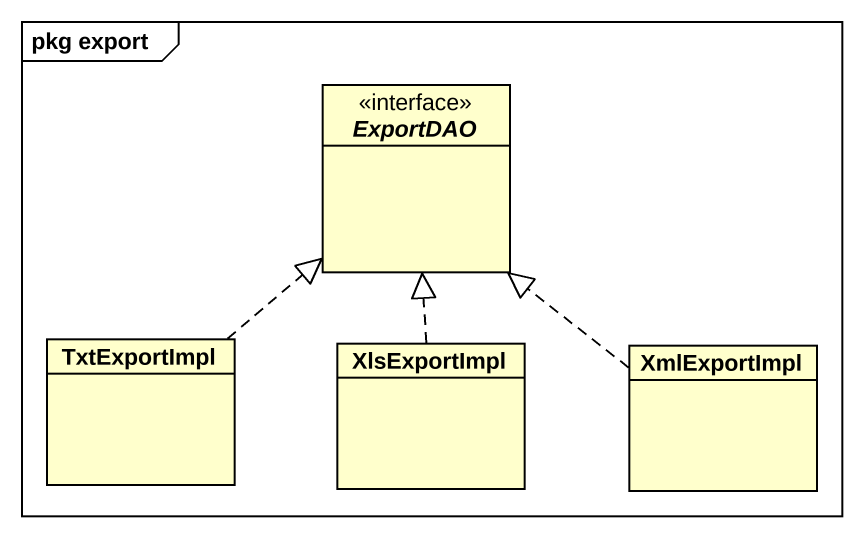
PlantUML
@startuml
mainframe pkg export
hide circle
hide empty members
interface ExportDAO <<interface>>
class TxtExportImpl
class XlsExportImpl
class XmlExportImpl
TxtExportImpl .up.|> ExportDAO
XlsExportImpl .up.|> ExportDAO
XmlExportImpl .up.|> ExportDAO
@enduml
